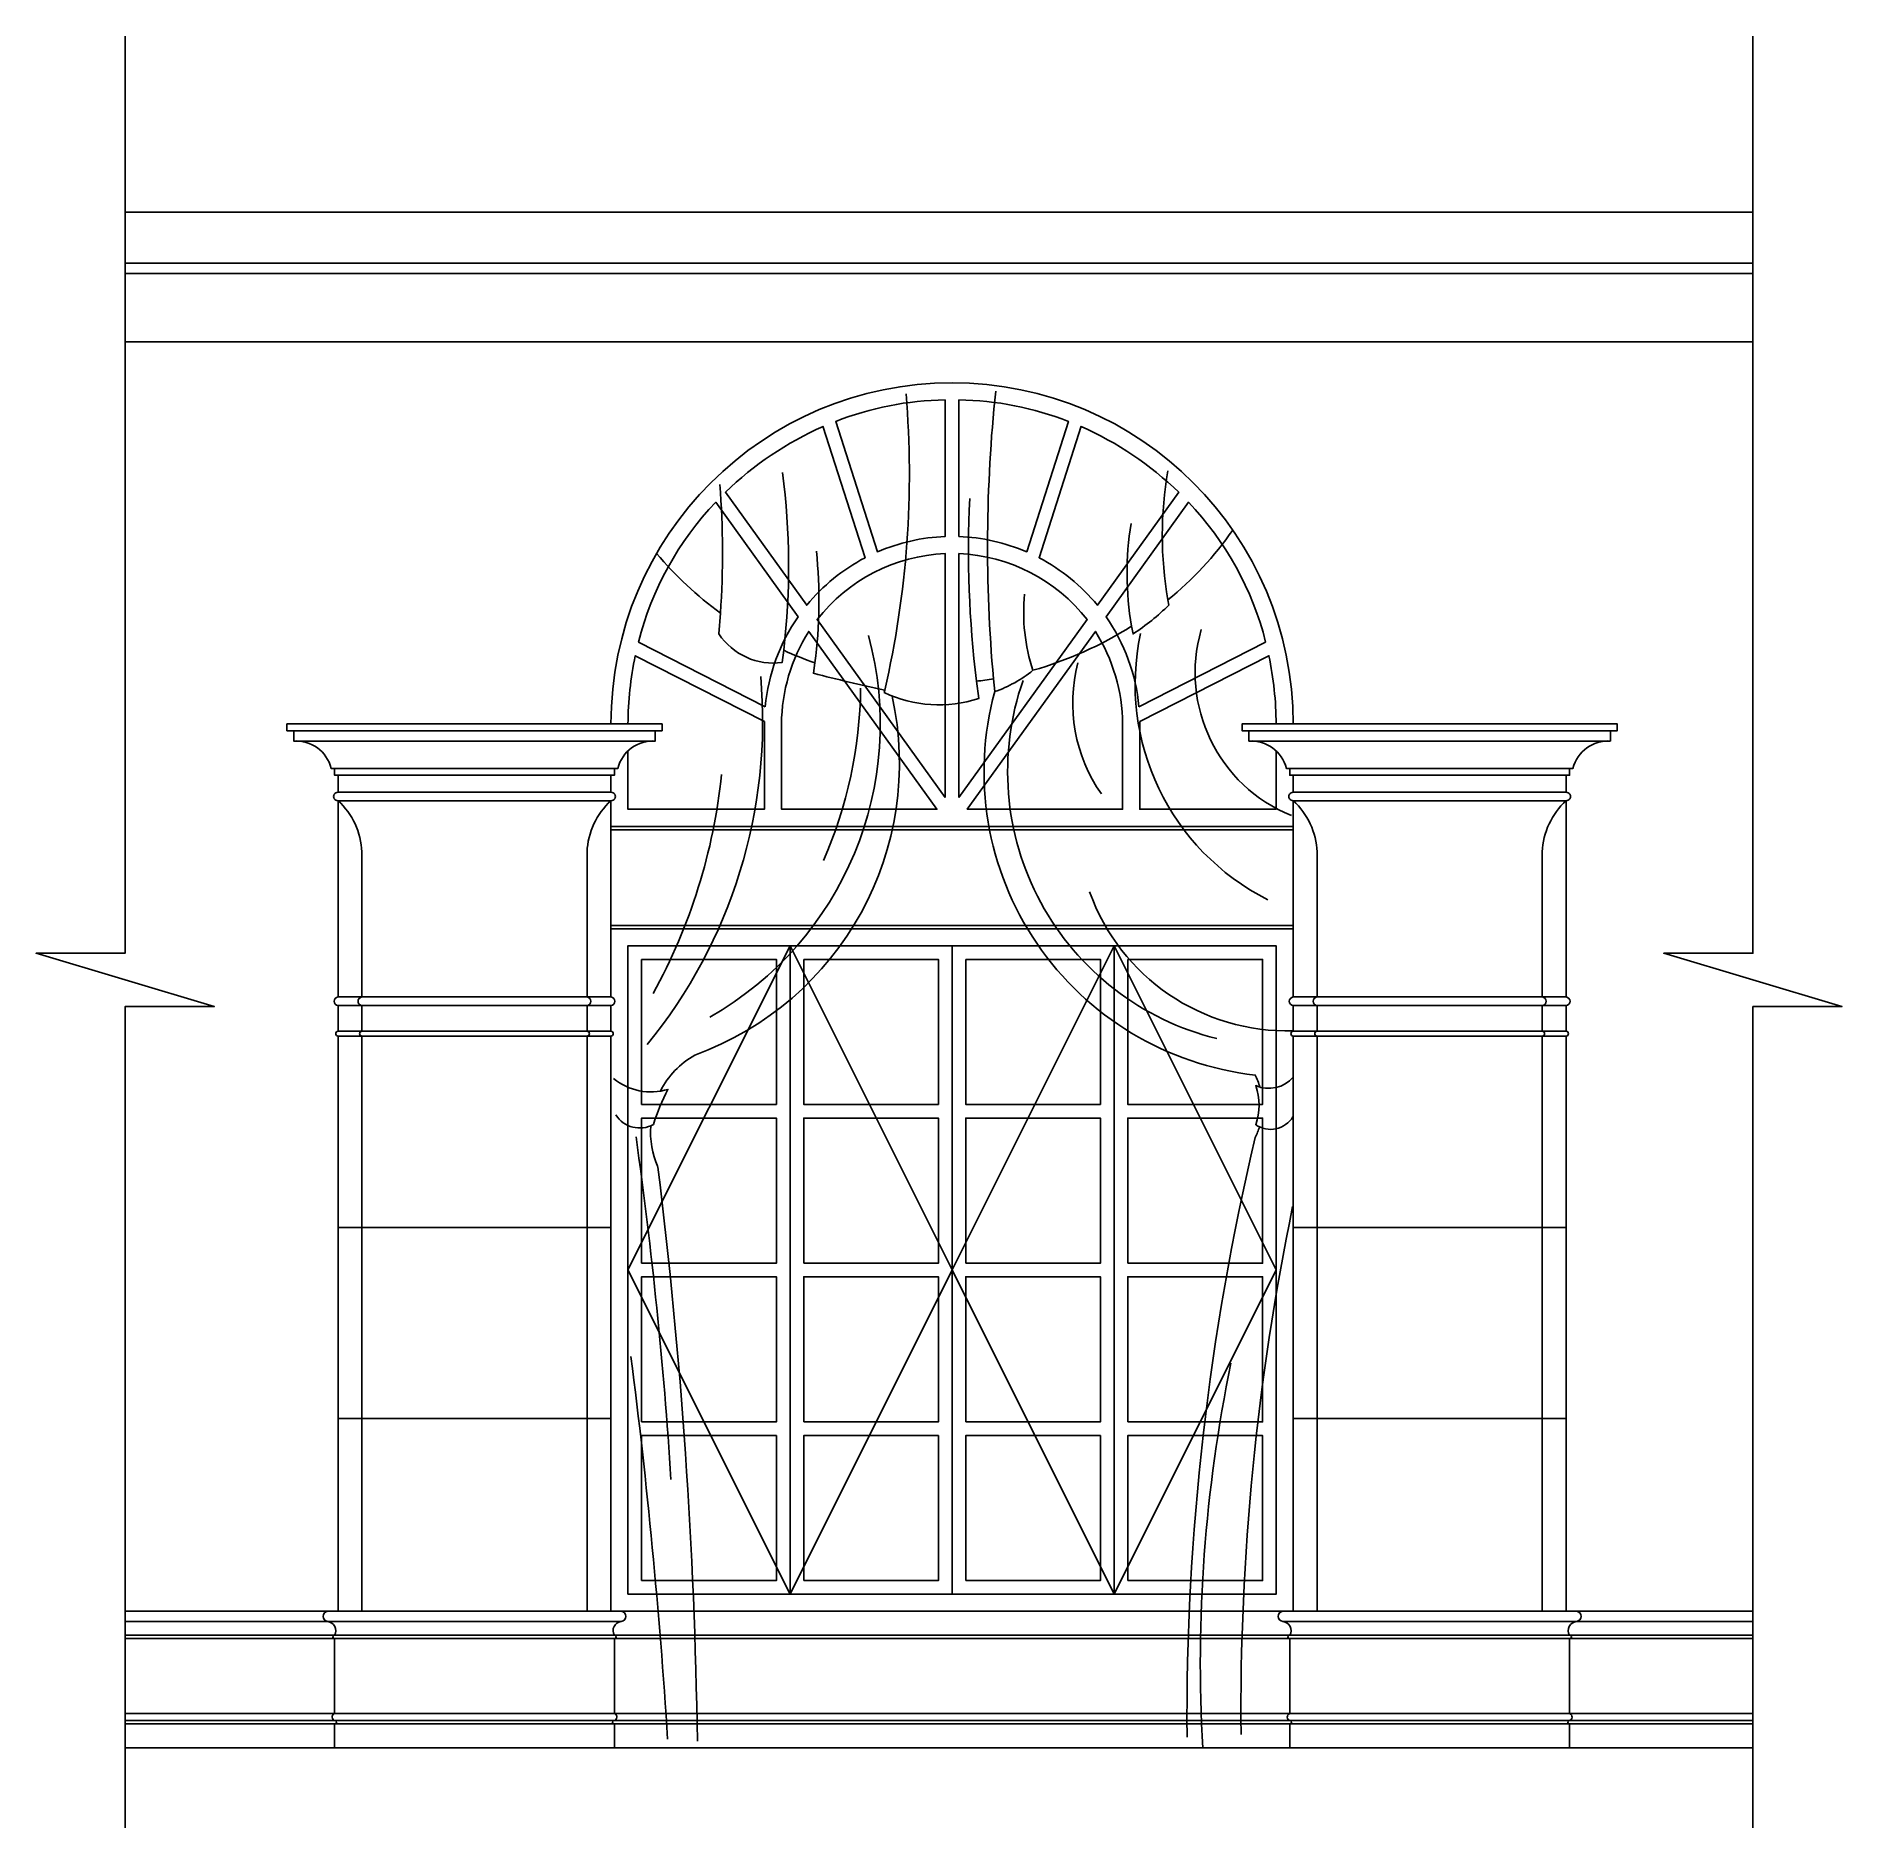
# Model space of a CAD drawing. Header units: metres. Extents: x 1106 to 4917, y 5882 to 9662.
import ezdxf

# ---------------------------------------------------------------- set-up
doc = ezdxf.new("R2010")
doc.units = ezdxf.units.M
for name, color, linetype in [('3', 3, 'Continuous'), ('4', 4, 'Continuous'), ('7', 7, 'Continuous')]:
    doc.layers.add(name, color=color, linetype=linetype)

msp = doc.modelspace()

# ---------------------------------------------------------------- hatches: boundary and pattern name
at = {"layer": '3'}
h = msp.add_hatch(dxfattribs=at)
h.set_pattern_fill('AR-RROOF', scale=216)
h.paths.add_polyline_path([(3129.31, 8279.51), (3126.8, 8306.31, -0.01), (3090.87, 8301.4), (3095.69, 8264.81, -0.04), (3053.78, 8254.58), (3053.78, 8055.79), (3106.44, 8128.91, -0.06)])
h.paths.add_polyline_path([(3024.98, 8251.56, -0.11), (2912.85, 8270.08, -0.03), (2924.97, 8194.64), (3024.98, 8055.79)])
h.paths.add_polyline_path([(2928.2, 8140.88, -0.04), (2921.03, 8031.16), (3007.23, 8031.16)])
h.paths.add_polyline_path([(3110.8, 8031.16, -0.02), (3106.75, 8080.07), (3071.52, 8031.16)])
h = msp.add_hatch(dxfattribs=at)
h.set_pattern_fill('AR-RROOF', scale=400)
h.paths.add_polyline_path([(3010.58, 7714.36), (2780.73, 7714.36, -0.03), (2726.18, 7655.32), (2726.18, 7408.36), (3010.58, 7408.36)])
h.paths.add_polyline_path([(2668.58, 7606.24, -0.08), (2496.19, 7512.61, 0.14), (2423.82, 7436.68, 0.03), (2439.6, 7440.24, 0.02), (2424.59, 7408.36), (2668.58, 7408.36)])
h.paths.add_polyline_path([(2668.58, 7379.56), (2413.41, 7379.56, 0.01), (2408.97, 7366.27, -0.03), (2403.4, 7363.52, 0.12), (2418.3, 7276.82), (2441.63, 7073.56), (2668.58, 7073.56)])
h.paths.add_polyline_path([(2726.18, 7073.56), (3010.58, 7073.56), (3010.58, 7379.56), (2726.18, 7379.56)])
h.paths.add_polyline_path([(2668.58, 7044.76), (2444.62, 7044.76, -0.01), (2471.81, 6738.76), (2668.58, 6738.76)])
h.paths.add_polyline_path([(2473.93, 6709.96, -0.01), (2491.83, 6403.96), (2668.58, 6403.96), (2668.58, 6709.96)])
h.paths.add_polyline_path([(2726.18, 6403.96), (3010.58, 6403.96), (3010.58, 6709.96), (2726.18, 6709.96)])
h.paths.add_polyline_path([(3010.58, 6738.76), (3010.58, 7044.76), (2726.18, 7044.76), (2726.18, 6738.76)])
h.paths.add_polyline_path([(3352.58, 7044.76), (3068.18, 7044.76), (3068.18, 6738.76), (3352.58, 6738.76)])
h.paths.add_polyline_path([(3352.58, 6403.96), (3352.58, 6709.96), (3068.18, 6709.96), (3068.18, 6403.96)])
h.paths.add_polyline_path([(3571.1, 6709.96), (3410.18, 6709.96), (3410.18, 6403.96), (3544.77, 6403.96, -0.01)])
h.paths.add_polyline_path([(3619.51, 7044.76), (3410.18, 7044.76), (3410.18, 6738.76), (3574.45, 6738.76, -0.01)])
h.paths.add_polyline_path([(3410.18, 7379.56), (3410.18, 7073.56), (3624.64, 7073.56, -0.01), (3679.28, 7338.56, 0.04), (3688.18, 7361.19, -0.04), (3680.23, 7365.76, 0.03), (3684.27, 7379.56)])
h.paths.add_polyline_path([(3410.18, 7562.84), (3410.18, 7408.36), (3687.36, 7408.36, 0.08), (3680.23, 7448.12, 0.03), (3689.02, 7444.95, 0.05), (3679.28, 7470.48, -0.11)])
h.paths.add_polyline_path([(3352.58, 7408.36), (3352.58, 7603, -0.06), (3241.46, 7714.36), (3068.18, 7714.36), (3068.18, 7408.36)])
h.paths.add_polyline_path([(3352.58, 7073.56), (3352.58, 7379.56), (3068.18, 7379.56), (3068.18, 7073.56)])

# ---------------------------------------------------------------- linework, layer by layer
for p, q in [((1294.08, 9183.16), (4729.49, 9183.16)), ((1294.08, 9161.56), (4729.49, 9161.56)), ((1649.78, 8196.76), (2412.98, 8196.76)), ((3665.78, 8196.76), (4428.98, 8196.76)), ((2411.85, 8175.22), (1649.78, 8175.22)), ((4427.85, 8175.22), (3665.78, 8175.16)), ((1736.18, 8117.56), (2326.58, 8117.56)), ((3752.18, 8117.56), (4342.58, 8117.56)), ((1743.38, 8067.16), (2319.38, 8067.16)), ((1743.38, 8049.16), (2319.38, 8049.16)), ((4335.38, 8067.16), (3759.38, 8067.16)), ((4335.38, 8049.16), (3759.38, 8049.16)), ((2319.38, 7987.96), (3759.38, 7987.96)), ((2319.38, 7786.36), (3759.38, 7786.36)), ((1742.73, 7635.16), (2319.38, 7635.16)), ((4336.03, 7635.16), (3759.38, 7635.16)), ((1743.38, 7617.16), (2319.38, 7617.16)), ((4335.38, 7617.16), (3759.38, 7617.16)), ((1743.38, 7563.16), (2319.38, 7563.16)), ((1743.38, 7552.36), (2319.38, 7552.36)), ((4335.38, 7563.16), (3759.38, 7563.16)), ((4335.38, 7552.36), (3759.38, 7552.36)), ((1743.38, 7149.16), (2319.38, 7149.16)), ((4335.38, 7149.16), (3759.38, 7149.16)), ((1743.38, 6745.96), (2319.38, 6745.96)), ((4335.38, 6745.96), (3759.38, 6745.96)), ((1294.08, 6317.56), (2340.98, 6317.56)), ((1294.08, 6288.76), (4729.49, 6288.76)), ((4729.49, 6317.56), (3737.78, 6317.56)), ((1294.08, 6108.76), (4729.49, 6108.76)), ((1294.08, 6101.56), (4729.49, 6101.56))]:
    msp.add_line(p, q, dxfattribs=at)
for points in [[(1294.08, 9662.48), (1294.08, 7727.42), (1106.17, 7727.42), (1481.99, 7614.76), (1294.08, 7614.76), (1294.08, 5882.11)], [(4729.49, 9662.48), (4729.49, 7727.42), (4541.58, 7727.42), (4917.4, 7614.76), (4729.49, 7614.76), (4729.49, 5882.11)], [(2697.38, 7743.16), (2355.38, 7059.16), (2697.38, 6375.16), (3039.38, 7059.16), (2697.38, 7743.16)], [(3381.38, 7743.16), (3039.38, 7059.16), (3381.38, 6375.16), (3723.38, 7059.16), (3381.38, 7743.16)]]:
    msp.add_lwpolyline(points, dxfattribs=at)
for centre, radius, start, end in [((917.74, 8739.25), 2031.52, 347, 4.75), ((6255.62, 8586.21), 3141.32, 174.02, 185.11), ((608.52, 8571.71), 1946.21, 356.26, 4.26), ((4054.35, 8529.28), 645.78, 170.63, 189.99), ((1711.13, 8472.33), 1047.16, 352.74, 5.66), ((3589.07, 8447), 398.56, 174.49, 197.91), ((2176.13, 8211.19), 711.62, 299.64, 15.21), ((3934.58, 8294.91), 508.78, 167.84, 243.28), ((3877.8, 8319.53), 325.41, 163.8, 247.91), ((1563.21, 8217.11), 1076.44, 320.67, 5.02), ((3626.52, 8254.97), 332.63, 165.17, 215.15), ((1925.88, 8295.13), 920.44, 336.16, 359.46), ((3737.06, 8110.94), 580.47, 160.68, 256.18), ((1341.17, 8229.81), 1218.14, 331.16, 354.11), ((3746.44, 8006.18), 442.58, 199.7, 271.7), ((-7108.81, 6007.7), 9574.32, 3.65, 8), ((8914.03, 6126.06), 5265.05, 168.31, 180.51), ((-10377.82, 5249.35), 12843.05, 3.66, 7.28), ((6706.85, 6227.74), 3143.55, 168.35, 183.23)]:
    msp.add_arc(centre, radius, start, end, dxfattribs=at)
at = {"layer": '4'}
for p, q in [((1294.08, 9291.16), (4729.49, 9291.16)), ((1294.08, 9017.56), (4729.49, 9017.56)), ((2319.38, 7995.16), (3759.38, 7995.16)), ((2319.38, 7779.16), (3759.38, 7779.16)), ((2697.38, 7743.16), (2697.38, 6375.16)), ((3039.38, 7743.16), (3039.38, 6375.16)), ((3381.38, 7743.16), (3381.38, 6375.16)), ((2319.38, 6339.16), (1294.08, 6339.16)), ((2340.98, 6339.16), (3759.38, 6339.16)), ((3759.38, 6339.16), (4729.49, 6339.16)), ((1294.08, 6051.16), (4729.49, 6051.16))]:
    msp.add_line(p, q, dxfattribs=at)
for points in [[(3752.18, 6051.16), (3752.18, 6101.56, 0.9), (3753.23, 6108.76, -0.82), (3752.18, 6123.16), (3752.18, 6281.56, -1.06), (3752.18, 6288.76, 0.54), (3737.78, 6317.56, -0.92), (3737.78, 6339.16), (3759.38, 6339.16), (3759.38, 7552.36, -0.89), (3759.38, 7563.16), (3759.38, 7617.16, -0.91), (3759.38, 7635.16), (3759.38, 8049.16, -1.04), (3759.38, 8067.16), (3759.38, 8103.16), (3752.18, 8103.16), (3752.18, 8117.56), (3744.98, 8117.56, 0.36), (3665.78, 8175.16), (3665.78, 8196.76), (3651.38, 8196.76), (3651.38, 8211.16), (3759.38, 8211.16, 1), (2319.38, 8211.16), (2427.38, 8211.16), (2427.38, 8196.76), (2412.98, 8196.76), (2412.98, 8175.16, 0.36), (2333.78, 8117.56), (2326.58, 8117.56), (2326.58, 8103.16), (2319.38, 8103.16), (2319.38, 8067.16, -1.04), (2319.38, 8049.16), (2319.38, 7635.16, -0.91), (2319.38, 7617.16), (2319.38, 7563.16, -0.89), (2319.38, 7552.36), (2319.38, 6339.16), (2340.98, 6339.16, -0.92), (2340.98, 6317.56, 0.54), (2326.58, 6288.76, -1.06), (2326.58, 6281.56), (2326.58, 6123.16, -0.82), (2325.53, 6108.76, 0.9), (2326.58, 6101.56), (2326.58, 6051.16)], [(2319.38, 8211.16), (1743.38, 8211.16), (1635.38, 8211.16), (1635.38, 8196.76), (1649.78, 8196.76), (1649.78, 8175.16, -0.36), (1728.98, 8117.56), (1736.18, 8117.56), (1736.18, 8103.16), (1743.38, 8103.16), (1743.38, 8067.16, 1.04), (1743.38, 8049.16), (1743.38, 7635.16, 0.91), (1743.38, 7617.16), (1743.38, 7563.16, 0.89), (1743.38, 7552.36), (1743.38, 6339.16), (1721.78, 6339.16, 0.92), (1721.78, 6317.56, -0.54), (1736.18, 6288.76, 1.06), (1736.18, 6281.56), (1736.18, 6123.16, 0.82), (1737.23, 6108.76, -0.9), (1736.18, 6101.56), (1736.18, 6051.16)], [(3759.38, 8211.16), (4335.38, 8211.16), (4443.38, 8211.16), (4443.38, 8196.76), (4428.98, 8196.76), (4428.98, 8175.16, 0.36), (4349.78, 8117.56), (4342.58, 8117.56), (4342.58, 8103.16), (4335.38, 8103.16), (4335.38, 8067.16, -1.04), (4335.38, 8049.16), (4335.38, 7635.16, -0.91), (4335.38, 7617.16), (4335.38, 7563.16, -0.89), (4335.38, 7552.36), (4335.38, 6339.16), (4356.98, 6339.16, -0.92), (4356.98, 6317.56, 0.54), (4342.58, 6288.76, -1.06), (4342.58, 6281.56), (4342.58, 6123.16, -0.82), (4341.53, 6108.76, 0.9), (4342.58, 6101.56), (4342.58, 6051.16)], [(1743.38, 8049.16, -0.2), (1793.78, 7941.16), (1793.78, 7635.16), (1793.78, 7635.16, 0.91), (1793.78, 7617.16), (1793.78, 7563.16, 0.89), (1793.78, 7552.36), (1793.78, 6339.16)], [(2319.38, 8049.16, 0.2), (2268.98, 7941.16), (2268.98, 7635.16), (2268.98, 7635.16, -0.91), (2268.98, 7617.16), (2268.98, 7563.16, -0.89), (2268.98, 7552.36), (2268.98, 6339.16)], [(3759.38, 8049.16, -0.2), (3809.78, 7941.16), (3809.78, 7635.16), (3809.78, 7635.16, 0.91), (3809.78, 7617.16), (3809.78, 7563.16, 0.89), (3809.78, 7552.36), (3809.78, 6339.16)], [(4335.38, 8049.16, 0.2), (4284.98, 7941.16), (4284.98, 7635.16), (4284.98, 7635.16, -0.91), (4284.98, 7617.16), (4284.98, 7563.16, -0.89), (4284.98, 7552.36), (4284.98, 6339.16)]]:
    msp.add_lwpolyline(points, format="xyb", dxfattribs=at)
msp.add_lwpolyline([(2355.38, 6375.16), (2355.38, 7743.16), (3723.38, 7743.16), (3723.38, 6375.16)], close=True, dxfattribs=at)
at = {"layer": '7'}
for p, q in [((2319.38, 8103.16), (1743.38, 8103.16)), ((4335.38, 8103.16), (3759.38, 8103.16)), ((1294.08, 6281.56), (4729.49, 6281.56)), ((1294.08, 6123.16), (4729.49, 6123.16))]:
    msp.add_line(p, q, dxfattribs=at)
for points in [[(3024.98, 8895.16), (3024.98, 8606.89, 0.09), (2881.91, 8574.5), (2793.8, 8849.55, -0.09), (3024.98, 8895)], [(3053.78, 8895.16), (3053.78, 8606.89, -0.09), (3196.84, 8574.5), (3284.96, 8849.55, 0.09), (3053.78, 8895)], [(2766.67, 8839.83), (2855.69, 8561.97, 0.1), (2732.66, 8461.64), (2560.97, 8700.01, -0.09), (2767.06, 8838.61, -0.09)], [(3312.09, 8839.83), (3223.07, 8561.97, -0.1), (3346.09, 8461.64), (3517.79, 8700.01, 0.09), (3311.69, 8838.61, 0.09)], [(2415.76, 8571.02, 0.06), (2550.6, 8444.92), (2547.26, 8401.29, 0.29), (2680.89, 8341.21), (2684.06, 8366.59, 0.02), (2749.89, 8340), (2746.88, 8318.19, 0.01), (2897.21, 8282.33), (2896.07, 8277.41, 0.19), (3095.69, 8264.81), (3090.87, 8301.4, 0.01), (3126.8, 8306.31), (3129.31, 8279.51, 0.09), (3209.82, 8324.41, 0.07), (3418.36, 8417.26), (3421.38, 8401.29, 0.05), (3497.03, 8462.18), (3495.02, 8473.1, 0.07), (3631.8, 8620.35, 0.07)], [(2355.38, 8154.45), (2355.38, 8031.16), (2643.38, 8031.16), (2643.38, 8216.2), (2370.7, 8355.13, 0.05), (2355.38, 8211.16)], [(3723.38, 8154.45), (3723.38, 8031.16), (3435.38, 8031.16), (3435.38, 8216.2), (3708.05, 8355.13, -0.05), (3723.38, 8211.16)], [(3129.31, 8279.51, 0.46), (3679.28, 7470.48, -0.05), (3689.02, 7444.95)], [(2324.72, 7463.2, 0.25), (2439.6, 7440.24, 0.04), (2408.97, 7366.27, -0.4), (2329.83, 7386.67)], [(3758.72, 7382.23, -0.43), (3680.23, 7365.76, 0.17), (3680.23, 7448.12, 0.33), (3759.51, 7466.16, 0.33)], [(3688.18, 7361.19, -0.04), (3679.28, 7338.56, 0.06), (3535.26, 6073.33, 0.06)]]:
    msp.add_lwpolyline(points, format="xyb", dxfattribs=at)
for points in [[(2645.06, 8247.66), (2377.57, 8383.96, -0.13), (2540.52, 8679.13), (2714.5, 8437.58, 0.13)], [(3433.69, 8247.66), (3701.19, 8383.96, 0.13), (3538.23, 8679.13), (3364.26, 8437.58, -0.13)], [(3024.98, 8055.79), (2754.52, 8431.29, -0.22), (3024.98, 8570.87)], [(3053.78, 8055.79), (3324.23, 8431.29, 0.22), (3053.78, 8570.87)], [(2679.38, 8211.16), (2679.38, 8031.16), (3007.23, 8031.16), (2736.94, 8406.42, 0.14)], [(3399.38, 8211.16), (3399.38, 8031.16), (3071.52, 8031.16), (3341.82, 8406.42, -0.14)]]:
    msp.add_lwpolyline(points, format="xyb", close=True, dxfattribs=at)
for points in [[(2384.18, 7714.36), (2668.58, 7714.36), (2668.58, 7408.36), (2384.18, 7408.36)], [(2726.18, 7714.36), (3010.58, 7714.36), (3010.58, 7408.36), (2726.18, 7408.36)], [(3068.18, 7714.36), (3352.58, 7714.36), (3352.58, 7408.36), (3068.18, 7408.36)], [(3410.18, 7714.36), (3694.58, 7714.36), (3694.58, 7408.36), (3410.18, 7408.36)], [(2384.18, 7073.56), (2384.18, 7379.56), (2668.58, 7379.56), (2668.58, 7073.56)], [(2726.18, 7073.56), (2726.18, 7379.56), (3010.58, 7379.56), (3010.58, 7073.56)], [(3068.18, 7073.56), (3068.18, 7379.56), (3352.58, 7379.56), (3352.58, 7073.56)], [(3410.18, 7073.56), (3410.18, 7379.56), (3694.58, 7379.56), (3694.58, 7073.56)], [(2384.18, 6738.76), (2384.18, 7044.76), (2668.58, 7044.76), (2668.58, 6738.76)], [(2726.18, 6738.76), (2726.18, 7044.76), (3010.58, 7044.76), (3010.58, 6738.76)], [(3068.18, 6738.76), (3068.18, 7044.76), (3352.58, 7044.76), (3352.58, 6738.76)], [(3410.18, 6738.76), (3410.18, 7044.76), (3694.58, 7044.76), (3694.58, 6738.76)], [(2384.18, 6403.96), (2668.58, 6403.96), (2668.58, 6709.96), (2384.18, 6709.96)], [(2726.18, 6403.96), (3010.58, 6403.96), (3010.58, 6709.96), (2726.18, 6709.96)], [(3068.18, 6403.96), (3352.58, 6403.96), (3352.58, 6709.96), (3068.18, 6709.96)], [(3410.18, 6403.96), (3694.58, 6403.96), (3694.58, 6709.96), (3410.18, 6709.96)]]:
    msp.add_lwpolyline(points, close=True, dxfattribs=at)
for centre, radius, start, end in [((1153.21, 8544.56), 1541.16, 353.37, 7.34), ((4266.08, 8609.62), 783.06, 170, 190.04), ((5314.7, 8575.69), 2240.68, 177.16, 187.03), ((2273.24, 8128.57), 655.07, 289.9, 12.47), ((2589.81, 7350.92), 186.83, 120.07, 152.68), ((2589.81, 7350.92), 186.83, 176.14, 203.37), ((-8616.07, 5907.77), 11118.98, 0.81, 7.07)]:
    msp.add_arc(centre, radius, start, end, dxfattribs=at)

doc.saveas('drawing.dxf')
